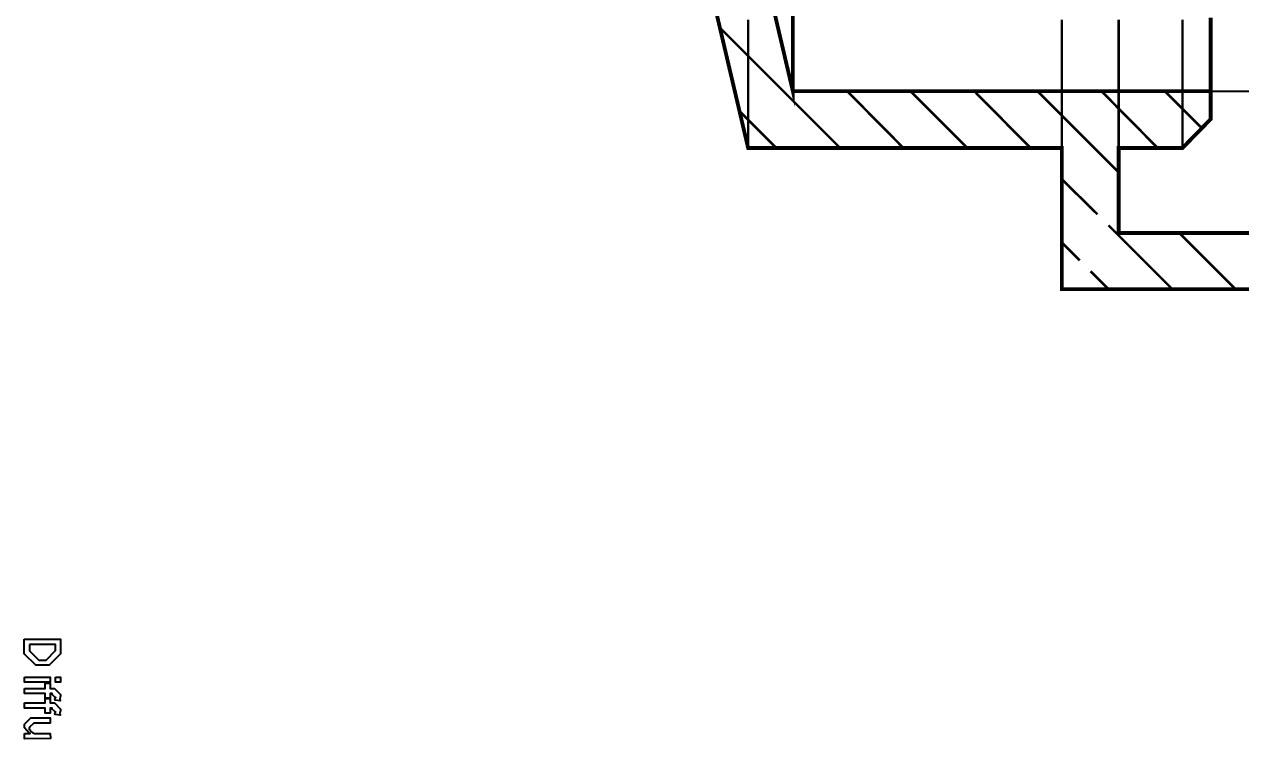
# Model space of a CAD drawing. Extents: x 0.1 to 11.6, y 0.3 to 16.2.
# Drawn here: x 6.453 to 9.627, y 8.649 to 10.512 of the extents above; entities that cross this region are included whole.
import ezdxf

# ---------------------------------------------------------------- set-up
doc = ezdxf.new("R2010")
doc.units = 0
doc.header["$MEASUREMENT"] = 0
doc.dimstyles.get("Standard").update_dxf_attribs({"dimtxt": 0.18, "dimasz": 0.18, "dimexe": 0.18, "dimexo": 0.0625, "dimgap": 0.09, "dimtad": 0, "dimtih": 1, "dimtoh": 1, "dimdec": 4, "dimzin": 0, "dimdsep": 46, "dimtxsty": 'Standard', "dimcen": 0.09, "dimadec": 0, "dimazin": 0, "dimtfac": 1, "dimtdec": 4, "dimtofl": 0, "dimtmove": 0, "dimatfit": 3, "dimfxl": 1, "dimtolj": 1, "dimtzin": 0, "dimarcsym": 0})

# ---------------------------------------------------------------- blocks, each defined once
blk = doc.blocks.new('*D1')
at = {"color": 0, "linetype": 'Continuous', "lineweight": -2, "transparency": 16777216}
for p, q in [((9.5375, 13.8317), (10.8215, 13.8317)), ((10.6415, 13.6517), (10.6415, 12.265)), ((10.6415, 10.5183), (10.6415, 11.905)), ((9.4908, 10.3383), (10.8215, 10.3383))]:
    blk.add_line(p, q, dxfattribs=at)
at = {"color": 0, "linetype": 'Continuous', "transparency": 16777216}
for points in [[(10.6115, 13.6517), (10.6715, 13.6517), (10.6415, 13.8317)], [(10.6115, 10.5183), (10.6715, 10.5183), (10.6415, 10.3383)]]:
    blk.add_solid(points, dxfattribs=at)
at = {"layer": 'Defpoints', "color": 0, "linetype": 'Continuous', "transparency": 16777216}
for p in [(9.475, 13.8317), (9.4283, 10.3383), (10.6415, 10.3383)]:
    blk.add_point(p, dxfattribs=at)
at = {"color": 0, "linetype": 'Continuous', "transparency": 16777216, "insert": (10.6415, 12.085), "char_height": 0.18, "attachment_point": 5}
blk.add_mtext('\\A1;varB', dxfattribs=at)

msp = doc.modelspace()

# ---------------------------------------------------------------- linework, layer by layer
at = {"color": 0}
for points, const_width in [([(9.91835, 12.2217), (9.91835, 14.365), (9.16, 14.365), (9.16, 13.995), (8.34169, 13.995), (7.97, 12.415), (7.57167, 12.375), (7.57167, 11.8117), (7.97, 11.7717), (8.34169, 10.19), (9.16, 10.19), (9.16, 9.82167), (9.91835, 9.82167), (9.91835, 11.9633)], 0.01), ([(9.80664, 11.9633), (9.80664, 9.96832), (9.30832, 9.96832), (9.30832, 10.19), (9.47499, 10.19), (9.54833, 10.265), (9.54833, 10.3383)], 0.01), ([(8.09, 11.9083), (8.45833, 10.3383), (8.45833, 10.34), (8.45833, 10.3433), (8.45833, 10.3483), (8.45833, 10.3533), (8.45833, 10.36), (8.45833, 10.3683), (8.45833, 10.3767), (8.45833, 10.3867), (8.45833, 10.3983), (8.45833, 10.41), (8.45833, 10.425), (8.45833, 10.4383), (8.45833, 10.455), (8.45833, 10.4717), (8.45833, 10.49), (8.45833, 10.51), (8.45833, 10.53), (8.45833, 10.545)], 0.01), ([(8.58165, 10.19), (8.26833, 10.5033)], 0.006667), ([(8.34169, 10.19), (8.34169, 10.1917), (8.34169, 10.1934), (8.34169, 10.1967), (8.34169, 10.2017), (8.34169, 10.2067), (8.34169, 10.2133), (8.34169, 10.2217), (8.34169, 10.2317), (8.34169, 10.2433), (8.34169, 10.255), (8.34169, 10.2683), (8.34169, 10.2833), (8.34169, 10.3), (8.34169, 10.3167), (8.34169, 10.335), (8.34169, 10.355), (8.34169, 10.3767), (8.34169, 10.3983), (8.34169, 10.4217), (8.34169, 10.445), (8.34169, 10.4717), (8.34169, 10.4983), (8.34169, 10.525)], 0.006667), ([(8.45833, 10.3383), (9.54833, 10.3383), (9.54833, 10.34), (9.54833, 10.3433), (9.54833, 10.3483), (9.54833, 10.3533), (9.54833, 10.36), (9.54833, 10.3683), (9.54833, 10.3767), (9.54833, 10.3867), (9.54833, 10.3983), (9.54833, 10.41), (9.54833, 10.425), (9.54833, 10.4383), (9.54833, 10.455), (9.54833, 10.4717), (9.54833, 10.49), (9.54833, 10.51), (9.54833, 10.53)], 0.01), ([(9.16, 10.19), (9.16, 10.1917), (9.16, 10.1934), (9.16, 10.1967), (9.16, 10.2017), (9.16, 10.2067), (9.16, 10.2133), (9.16, 10.2217), (9.16, 10.2317), (9.16, 10.2433), (9.16, 10.255), (9.16, 10.2683), (9.16, 10.2833), (9.16, 10.3), (9.16, 10.3167), (9.16, 10.335), (9.16, 10.355), (9.16, 10.3767), (9.16, 10.3983), (9.16, 10.4217), (9.16, 10.445), (9.16, 10.4717), (9.16, 10.4983), (9.16, 10.525)], 0.006667), ([(9.30832, 10.19), (9.30832, 10.1917), (9.30832, 10.1934), (9.30832, 10.1967), (9.30832, 10.2017), (9.30832, 10.2067), (9.30832, 10.2133), (9.30832, 10.2217), (9.30832, 10.2317), (9.30832, 10.2433), (9.30832, 10.255), (9.30832, 10.2683), (9.30832, 10.2833), (9.30832, 10.3), (9.30832, 10.3167), (9.30832, 10.335), (9.30832, 10.355), (9.30832, 10.3767), (9.30832, 10.3983), (9.30832, 10.4217), (9.30832, 10.445), (9.30832, 10.4717), (9.30832, 10.4983), (9.30832, 10.525)], 0.006667), ([(9.47499, 10.19), (9.47499, 10.1917), (9.47499, 10.1934), (9.47499, 10.1967), (9.47499, 10.2017), (9.47499, 10.2067), (9.47499, 10.2133), (9.47499, 10.2217), (9.47499, 10.2317), (9.47499, 10.2433), (9.47499, 10.255), (9.47499, 10.2683), (9.47499, 10.2833), (9.47499, 10.3), (9.47499, 10.3167), (9.47499, 10.335), (9.47499, 10.355), (9.47499, 10.3767), (9.47499, 10.3983), (9.47499, 10.4217), (9.47499, 10.445), (9.47499, 10.4717), (9.47499, 10.4983), (9.47499, 10.525)], 0.006667), ([(8.74669, 10.19), (8.59999, 10.3383)], 0.006667), ([(8.91336, 10.19), (8.76497, 10.3383)], 0.006667), ([(9.07835, 10.19), (8.93164, 10.3383)], 0.006667), ([(9.30832, 10.1267), (9.09668, 10.3383)], 0.006667), ([(9.41, 10.19), (9.26335, 10.3383)], 0.006667), ([(9.52501, 10.2416), (9.42833, 10.3383)], 0.006667), ([(8.41499, 10.19), (8.31836, 10.2867)], 0.006667), ([(9.25331, 10.0167), (9.16, 10.1083)], 0.006667), ([(9.44835, 9.82167), (9.28168, 9.98833)], 0.006667), ([(9.61333, 9.82167), (9.46669, 9.96832)], 0.006667), ([(9.20665, 9.89665), (9.16, 9.94336)], 0.006667), ([(9.28168, 9.82167), (9.23503, 9.86833)], 0.006667)]:
    msp.add_lwpolyline(points, dxfattribs=dict(at, const_width=const_width))
for points in [[(6.45335, 8.90815), (6.54775, 8.90836), (6.54775, 8.88038), (6.54775, 8.87061), (6.51824, 8.84088), (6.50108, 8.84065), (6.48329, 8.84065), (6.45335, 8.87039), (6.45335, 8.87864), (6.45335, 8.90815)], [(6.46679, 8.89469), (6.46679, 8.87929), (6.46679, 8.87842), (6.49132, 8.85411), (6.50131, 8.85411), (6.51019, 8.85411), (6.53429, 8.87864), (6.53429, 8.87972), (6.53429, 8.89492), (6.46679, 8.89469)], [(6.4535, 8.80957), (6.521, 8.80979), (6.521, 8.79633), (6.4535, 8.79611), (6.4535, 8.80957)], [(6.45356, 8.77989), (6.50738, 8.77989), (6.50738, 8.79335), (6.52106, 8.79357), (6.52106, 8.78011), (6.52821, 8.78011), (6.53168, 8.78011), (6.54796, 8.76383), (6.54796, 8.75906), (6.54715, 8.75782), (6.54617, 8.75304), (6.54665, 8.74908), (6.54644, 8.74799), (6.53407, 8.74974), (6.53401, 8.74972), (6.53299, 8.75201), (6.5345, 8.75569), (6.5345, 8.75689), (6.5345, 8.75581), (6.52365, 8.76665), (6.52604, 8.76665), (6.52106, 8.76665), (6.52106, 8.75321), (6.50738, 8.75299), (6.50738, 8.76644), (6.45356, 8.76644), (6.45356, 8.77989)], [(6.53444, 8.80979), (6.5479, 8.80979), (6.5479, 8.79633), (6.53444, 8.79633), (6.53444, 8.80979)], [(6.45361, 8.74208), (6.50743, 8.74208), (6.50743, 8.75553), (6.52111, 8.75575), (6.52111, 8.74229), (6.52826, 8.74229), (6.53174, 8.74229), (6.54801, 8.72601), (6.54801, 8.72125), (6.54719, 8.72), (6.54622, 8.71522), (6.54671, 8.71126), (6.5465, 8.71018), (6.53413, 8.71192), (6.53407, 8.71192), (6.53304, 8.71419), (6.53456, 8.71789), (6.53456, 8.71907), (6.53456, 8.71799), (6.52371, 8.72885), (6.5261, 8.72885), (6.52111, 8.72885), (6.52111, 8.71539), (6.50743, 8.71517), (6.50743, 8.72863), (6.45361, 8.72863), (6.45361, 8.74208)], [(6.45367, 8.6626), (6.46864, 8.6626), (6.46604, 8.66368), (6.45367, 8.67736), (6.45367, 8.68192), (6.45367, 8.68668), (6.46994, 8.70296), (6.48014, 8.70296), (6.52115, 8.70318), (6.52115, 8.68972), (6.48687, 8.68951), (6.47797, 8.68951), (6.46712, 8.67865), (6.46712, 8.67757), (6.46636, 8.67697), (6.46599, 8.67307), (6.46907, 8.67019), (6.46951, 8.66954), (6.46972, 8.66818), (6.47532, 8.66439), (6.47601, 8.66411), (6.47597, 8.66379), (6.48004, 8.6626), (6.48611, 8.6626), (6.48817, 8.6626), (6.52115, 8.66282), (6.52138, 8.64914), (6.45389, 8.64893), (6.45367, 8.6626)]]:
    msp.add_lwpolyline(points, close=True, dxfattribs=at)

# ---------------------------------------------------------------- dimensions: what is measured, and where the dimension line sits
at = {"linetype": 'Continuous'}
dim = msp.add_linear_dim(base=(10.641455, 10.3383), p1=(9.47499, 13.8317), p2=(9.42833, 10.3383), angle=90, text='varB', dimstyle='Standard', dxfattribs=at)
dim.commit()
dim.dimension.update_dxf_attribs({"geometry": '*D1', "text_midpoint": (10.641455, 12.085)})

doc.saveas('drawing.dxf')
